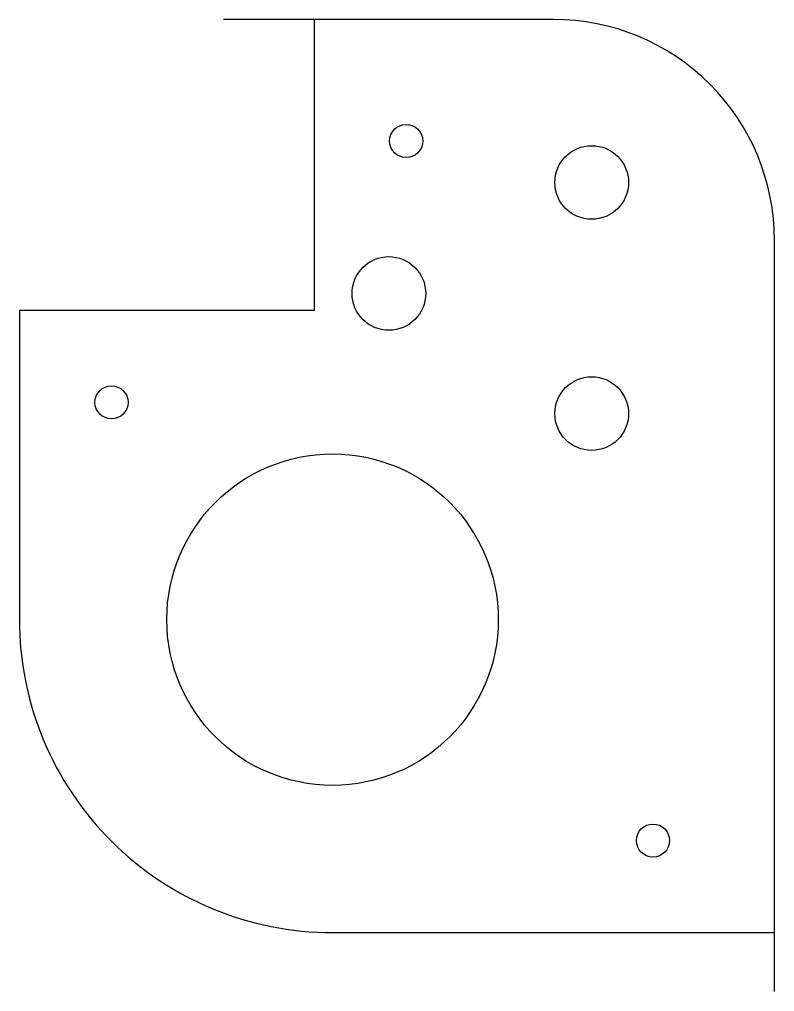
# Model space of a CAD drawing. Extents: x 0 to 102, y -8 to 124.
import ezdxf

# ---------------------------------------------------------------- set-up
doc = ezdxf.new("R2010")
doc.units = 0
doc.layers.get('0').update_dxf_attribs({"linetype": 'CONTINUOUS'})

msp = doc.modelspace()

# ---------------------------------------------------------------- linework, layer by layer
msp.add_lwpolyline([(0, 84.5), (0, 42.5, 0.414214), (42.5, 0), (102.5, 0), (102.5, 94, 0.414214), (72.5, 124), (40, 124), (40, 84.5)], format="xyb", close=True)
msp.add_lwpolyline([(102.5, -8), (102.5, 94, 0.414214), (72.5, 124), (27.7, 124)], format="xyb")
for centre, radius in [((52.5, 107.5), 2.25), ((77.68, 101.86), 5), ((50.15, 86.79), 5), ((77.68, 70.48), 5), ((12.5, 72), 2.25), ((42.5, 42.5), 22.5), ((86, 12.5), 2.25)]:
    msp.add_circle(centre, radius)

doc.saveas('drawing.dxf')
